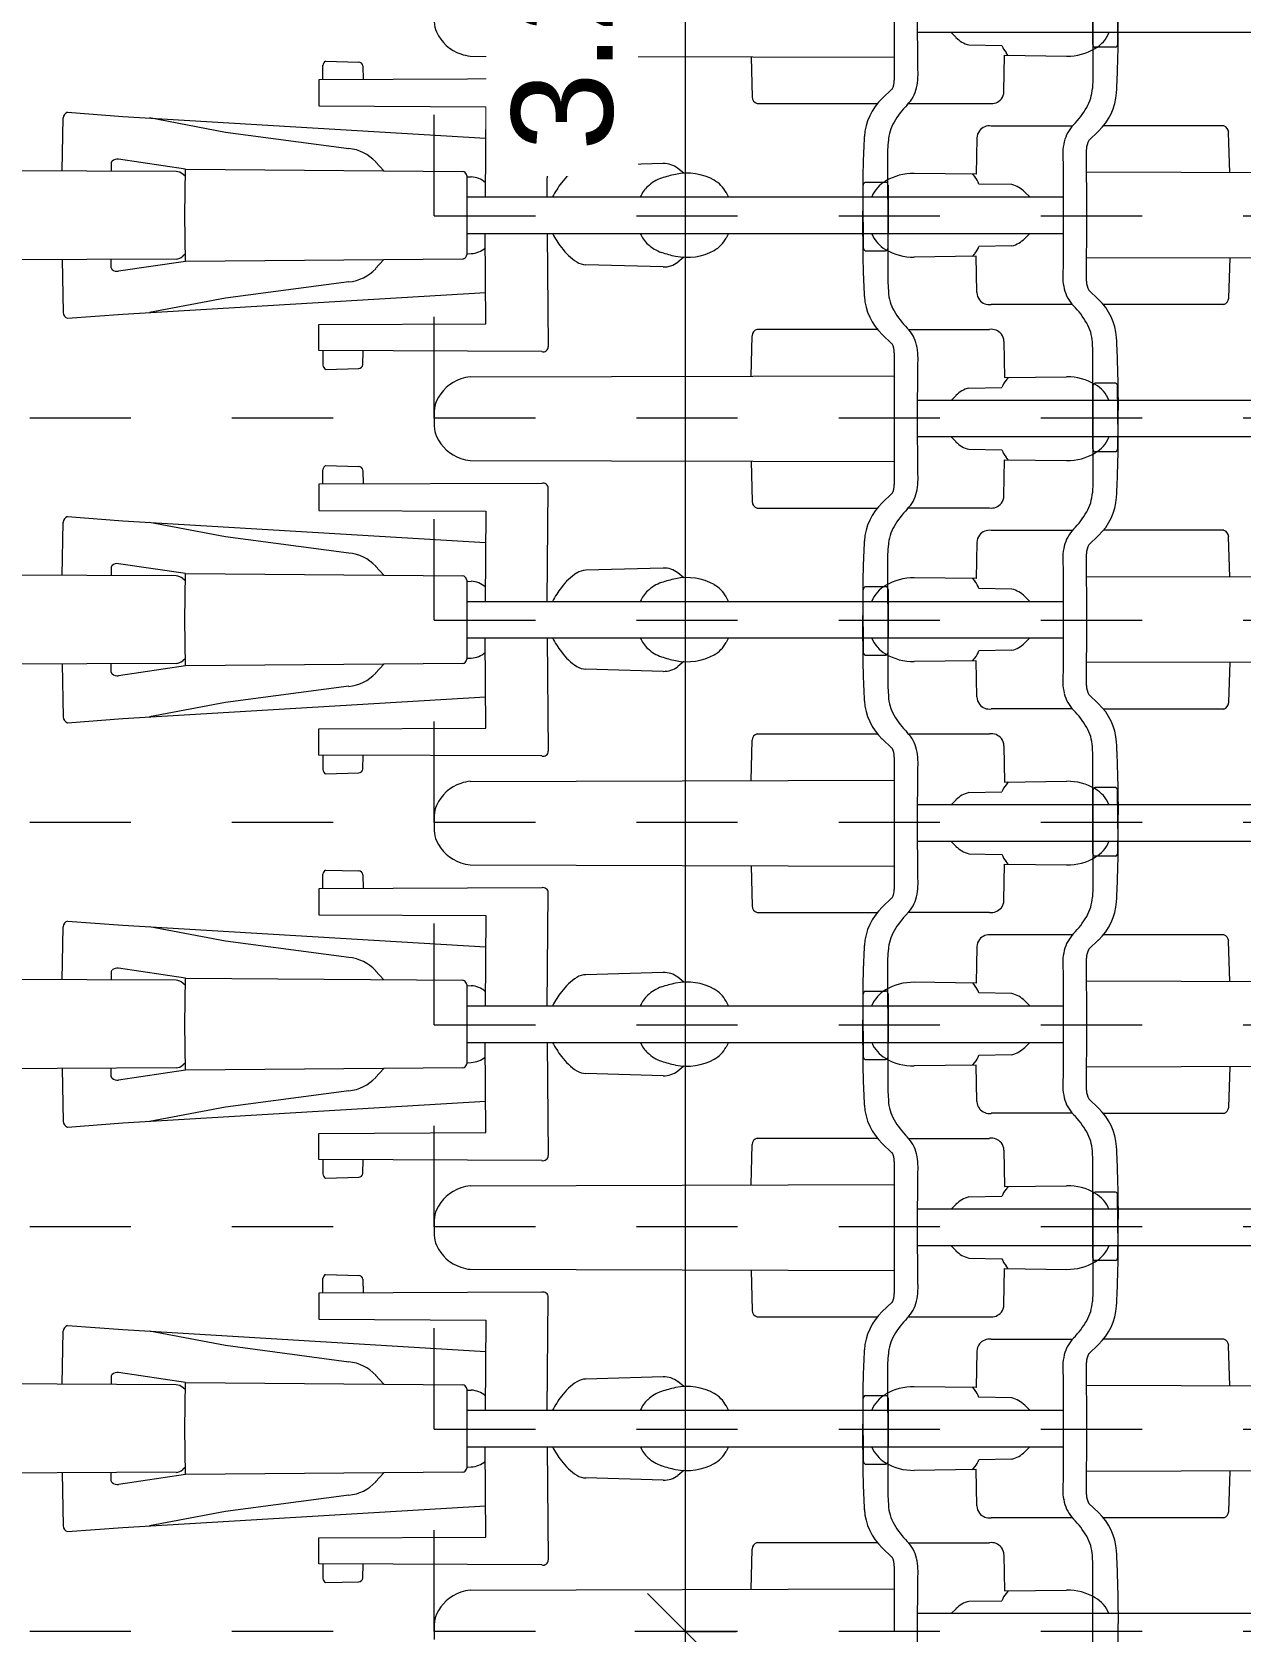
# Model space of a CAD drawing. Header units: metres. Extents: x -35.6 to 33, y -21.5 to 5.9.
# Drawn here: x 18.854 to 20.05, y -12.964 to -11.382 of the extents above; entities that cross this region are included whole.
import ezdxf

# ---------------------------------------------------------------- set-up
doc = ezdxf.new("R2010")
doc.units = ezdxf.units.M
doc.linetypes.add('_Verdeckte Linien_', pattern=[0.15, 0.1, -0.05])
for name, color, linetype, lineweight in [('A-____-____-DIMS', 7, 'Continuous', 5), ('A-____-____-DIMS-50', 7, 'Continuous', 5), ('A-DETL-GENF-HDLN', 7, '_Verdeckte Linien_', 9), ('A-DETL-GENF-OTLN', 7, 'Continuous', 9), ('C-PRKG-____-OTLN', 7, 'Continuous', 9)]:
    doc.layers.add(name, color=color, linetype=linetype, lineweight=lineweight)
doc.styles.add('Arial', font='arial.ttf', dxfattribs={"height": 0.1})
doc.dimstyles.new('SUB_Rohbau_fein', dxfattribs={"dimscale": 0.3048, "dimtxt": 0.102026, "dimasz": 0.246063, "dimexe": 0.164042, "dimexo": 0.0625, "dimgap": 0.123031, "dimtad": 1, "dimdec": 1, "dimlfac": 100, "dimrnd": 0.5, "dimdsep": 46, "dimtxsty": 'Arial', "dimblk1": 'OBLIQUE', "dimblk2": 'OBLIQUE', "dimsah": 1, "dimcen": 0.09, "dimazin": 0, "dimtfac": 1, "dimtdec": 4, "dimtix": 1, "dimtmove": 0, "dimatfit": 3, "dimfxl": 0.164042, "dimfxlon": 1, "dimtvp": 1, "dimtfill": 1, "dimtolj": 1, "dimtzin": 0, "dimarcsym": 2})
doc.dimstyles.new('SUB_Rohbau_fein_1', dxfattribs={"dimscale": 0.3048, "dimtxt": 0.102026, "dimasz": 0.246063, "dimexe": 0.164042, "dimexo": 0.0625, "dimgap": 0.123031, "dimtad": 1, "dimrnd": 0.005, "dimzin": 0, "dimdsep": 46, "dimtxsty": 'Arial', "dimblk1": 'OBLIQUE', "dimblk2": 'OBLIQUE', "dimsah": 1, "dimcen": 0.09, "dimazin": 0, "dimtfac": 1, "dimtdec": 4, "dimtix": 1, "dimtmove": 0, "dimatfit": 3, "dimfxl": 0.164042, "dimfxlon": 1, "dimtvp": 1, "dimtfill": 1, "dimtolj": 1, "dimtzin": 0, "dimarcsym": 2})

# ---------------------------------------------------------------- blocks, each defined once
blk = doc.blocks.new('Fahrradstellplatz - Fahrradstellplatz-23803867--01_UG_OK_FFB_AF_ru')
at = {"layer": 'A-DETL-GENF-HDLN', "color": 253, "true_color": 0x999999}
for p, q in [((0, 0), (0, 2)), ((0.4, 0), (0.4, 2)), ((0.4, 0), (0.4, 2)), ((0.8, 0), (0.8, 2)), ((0.8, 0), (0.8, 2)), ((1.2, 0), (1.2, 2)), ((1.2, 0), (1.2, 2)), ((1.6, 0), (1.6, 2)), ((1.6, 0), (1.6, 2)), ((2, 0), (2, 2)), ((2, 0), (2, 2)), ((2.4, 0), (2.4, 2)), ((2.4, 0), (2.4, 2)), ((2.8, 0), (2.8, 2)), ((2.8, 0), (2.8, 2)), ((1.6, 0), (1.2, 0)), ((2, 0), (1.6, 0)), ((2.4, 0), (2, 0)), ((2.8, 0), (2.4, 0)), ((3.2, 0), (2.8, 0))]:
    blk.add_line(p, q, dxfattribs=at)
at = {"layer": 'A-DETL-GENF-OTLN', "color": 253, "true_color": 0x999999}
for p, q in [((0.1573, 1.3551), (0.1556, 1.7345)), ((0.2439, 1.3551), (0.2456, 1.7345)), ((0.5573, 1.3551), (0.5556, 1.7345)), ((0.6439, 1.3551), (0.6456, 1.7345)), ((0.9573, 1.3551), (0.9556, 1.7345)), ((1.0439, 1.3551), (1.0456, 1.7345)), ((1.3573, 1.3551), (1.3556, 1.7345)), ((1.4439, 1.3551), (1.4456, 1.7345)), ((0.0987, 1.4626), (0.1028, 1.408)), ((0.1568, 1.4679), (0.1043, 1.4669)), ((0.2444, 1.4679), (0.2969, 1.4669)), ((0.3025, 1.4626), (0.2984, 1.408)), ((0.4987, 1.4626), (0.5028, 1.408)), ((0.5568, 1.4679), (0.5043, 1.4669)), ((0.6444, 1.4679), (0.6969, 1.4669)), ((0.7025, 1.4626), (0.6984, 1.408)), ((0.8987, 1.4626), (0.9028, 1.408)), ((0.9568, 1.4679), (0.9043, 1.4669)), ((1.0444, 1.4679), (1.0969, 1.4669)), ((1.1025, 1.4626), (1.0984, 1.408)), ((1.2987, 1.4626), (1.3028, 1.408)), ((1.3568, 1.4679), (1.3043, 1.4669)), ((1.4444, 1.4679), (1.4969, 1.4669)), ((1.5025, 1.4626), (1.4984, 1.408)), ((0.155, 1.3458), (0.1452, 1.4123)), ((0.1486, 1.4194), (0.157, 1.4194)), ((0.2526, 1.4194), (0.2442, 1.4194)), ((0.2462, 1.3458), (0.256, 1.4123)), ((0.555, 1.3458), (0.5452, 1.4123)), ((0.5486, 1.4194), (0.557, 1.4194)), ((0.6526, 1.4194), (0.6442, 1.4194)), ((0.6462, 1.3458), (0.656, 1.4123)), ((0.955, 1.3458), (0.9452, 1.4123)), ((0.9486, 1.4194), (0.957, 1.4194)), ((1.0526, 1.4194), (1.0442, 1.4194)), ((1.0462, 1.3458), (1.056, 1.4123)), ((1.355, 1.3458), (1.3452, 1.4123)), ((1.3486, 1.4194), (1.357, 1.4194)), ((1.4526, 1.4194), (1.4442, 1.4194)), ((1.4462, 1.3458), (1.456, 1.4123)), ((0.1028, 1.408), (0.1243, 1.0493)), ((0.2984, 1.408), (0.2769, 1.0493)), ((0.5028, 1.408), (0.5243, 1.0493)), ((0.6984, 1.408), (0.6769, 1.0493)), ((0.9028, 1.408), (0.9243, 1.0493)), ((1.0984, 1.408), (1.0769, 1.0493)), ((1.3028, 1.408), (1.3243, 1.0493)), ((1.4984, 1.408), (1.4769, 1.0493)), ((0.1186, 1.3065), (0.1044, 1.3816)), ((0.2826, 1.3065), (0.2968, 1.3816)), ((0.5186, 1.3065), (0.5044, 1.3816)), ((0.6826, 1.3065), (0.6968, 1.3816)), ((0.9186, 1.3065), (0.9044, 1.3816)), ((1.0826, 1.3065), (1.0968, 1.3816)), ((1.3186, 1.3065), (1.3044, 1.3816)), ((1.4826, 1.3065), (1.4968, 1.3816)), ((0.155, 1.3458), (0.2006, 1.3465)), ((0.1573, 1.0716), (0.155, 1.3458)), ((0.1623, 1.3459), (0.16, 1.3486)), ((0.2006, 1.3465), (0.2462, 1.3458)), ((0.2389, 1.3459), (0.2411, 1.3486)), ((0.2462, 1.3458), (0.2439, 1.0716)), ((0.555, 1.3458), (0.6006, 1.3465)), ((0.5573, 1.0716), (0.555, 1.3458)), ((0.5623, 1.3459), (0.56, 1.3486)), ((0.6006, 1.3465), (0.6462, 1.3458)), ((0.6389, 1.3459), (0.6411, 1.3486)), ((0.6462, 1.3458), (0.6439, 1.0716)), ((0.955, 1.3458), (1.0006, 1.3465)), ((0.9573, 1.0716), (0.955, 1.3458)), ((0.9623, 1.3459), (0.96, 1.3486)), ((1.0006, 1.3465), (1.0462, 1.3458)), ((1.0389, 1.3459), (1.0411, 1.3486)), ((1.0462, 1.3458), (1.0439, 1.0716)), ((1.355, 1.3458), (1.4006, 1.3465)), ((1.3573, 1.0716), (1.355, 1.3458)), ((1.3623, 1.3459), (1.36, 1.3486)), ((1.4006, 1.3465), (1.4462, 1.3458)), ((1.4389, 1.3459), (1.4411, 1.3486)), ((1.4462, 1.3458), (1.4439, 1.0716)), ((0.1347, 1.1845), (0.1186, 1.3065)), ((0.2664, 1.1845), (0.2826, 1.3065)), ((0.5347, 1.1845), (0.5186, 1.3065)), ((0.6664, 1.1845), (0.6826, 1.3065)), ((0.9347, 1.1845), (0.9186, 1.3065)), ((1.0664, 1.1845), (1.0826, 1.3065)), ((1.3347, 1.1845), (1.3186, 1.3065)), ((1.4664, 1.1845), (1.4826, 1.3065)), ((0.0482, 1.2074), (0.0491, 1.1747)), ((0.0666, 1.2102), (0.0523, 1.21)), ((0.0658, 0.9937), (0.0667, 1.2142)), ((0.0667, 1.2142), (0.0925, 1.2142)), ((0.0925, 1.2142), (0.0933, 1.049)), ((0.3087, 1.2142), (0.3079, 1.049)), ((0.3345, 1.2142), (0.3087, 1.2142)), ((0.3354, 0.9937), (0.3345, 1.2142)), ((0.3345, 1.2102), (0.3489, 1.21)), ((0.353, 1.2074), (0.3521, 1.1747)), ((0.4482, 1.2074), (0.4491, 1.1747)), ((0.4666, 1.2102), (0.4523, 1.21)), ((0.4658, 0.9937), (0.4667, 1.2142)), ((0.4667, 1.2142), (0.4925, 1.2142)), ((0.4925, 1.2142), (0.4933, 1.049)), ((0.7087, 1.2142), (0.7079, 1.049)), ((0.7345, 1.2142), (0.7087, 1.2142)), ((0.7354, 0.9937), (0.7345, 1.2142)), ((0.7345, 1.2102), (0.7489, 1.21)), ((0.753, 1.2074), (0.7521, 1.1747)), ((0.8482, 1.2074), (0.8491, 1.1747)), ((0.8666, 1.2102), (0.8523, 1.21)), ((0.8658, 0.9937), (0.8667, 1.2142)), ((0.8667, 1.2142), (0.8925, 1.2142)), ((0.8925, 1.2142), (0.8933, 1.049)), ((1.1087, 1.2142), (1.1079, 1.049)), ((1.1345, 1.2142), (1.1087, 1.2142)), ((1.1354, 0.9937), (1.1345, 1.2142)), ((1.1345, 1.2102), (1.1489, 1.21)), ((1.153, 1.2074), (1.1521, 1.1747)), ((1.2482, 1.2074), (1.2491, 1.1747)), ((1.2666, 1.2102), (1.2523, 1.21)), ((1.2658, 0.9937), (1.2667, 1.2142)), ((1.2667, 1.2142), (1.2925, 1.2142)), ((1.2925, 1.2142), (1.2933, 1.049)), ((1.5087, 1.2142), (1.5079, 1.049)), ((1.5345, 1.2142), (1.5087, 1.2142)), ((1.5354, 0.9937), (1.5345, 1.2142)), ((1.5345, 1.2102), (1.5489, 1.21)), ((1.553, 1.2074), (1.5521, 1.1747)), ((0.0529, 1.1705), (0.0665, 1.1702)), ((0.1567, 1.1498), (0.1478, 1.1579)), ((0.2445, 1.1498), (0.2534, 1.1579)), ((0.3483, 1.1705), (0.3347, 1.1702)), ((0.4529, 1.1705), (0.4665, 1.1702)), ((0.5567, 1.1498), (0.5478, 1.1579)), ((0.6445, 1.1498), (0.6534, 1.1579)), ((0.7483, 1.1705), (0.7347, 1.1702)), ((0.8529, 1.1705), (0.8665, 1.1702)), ((0.9567, 1.1498), (0.9478, 1.1579)), ((1.0445, 1.1498), (1.0534, 1.1579)), ((1.1483, 1.1705), (1.1347, 1.1702)), ((1.2529, 1.1705), (1.2665, 1.1702)), ((1.3567, 1.1498), (1.3478, 1.1579)), ((1.4445, 1.1498), (1.4534, 1.1579)), ((1.5483, 1.1705), (1.5347, 1.1702)), ((0.1604, 1.0681), (0.1621, 1.0675)), ((0.1621, 1.0675), (0.2006, 1.0674)), ((0.1624, 1.0675), (0.1627, 1.0634)), ((0.1825, 1.0675), (0.1825, 0.478)), ((0.2006, 1.0674), (0.2391, 1.0675)), ((0.2187, 1.0675), (0.2187, 0.478)), ((0.2387, 1.0675), (0.2385, 1.0634)), ((0.2391, 1.0675), (0.2408, 1.0681)), ((0.5604, 1.0681), (0.5621, 1.0675)), ((0.5621, 1.0675), (0.6006, 1.0674)), ((0.5624, 1.0675), (0.5627, 1.0634)), ((0.5825, 1.0675), (0.5825, 0.478)), ((0.6006, 1.0674), (0.6391, 1.0675)), ((0.6187, 1.0675), (0.6187, 0.478)), ((0.6387, 1.0675), (0.6385, 1.0634)), ((0.6391, 1.0675), (0.6408, 1.0681)), ((0.9604, 1.0681), (0.9621, 1.0675)), ((0.9621, 1.0675), (1.0006, 1.0674)), ((0.9624, 1.0675), (0.9627, 1.0634)), ((0.9825, 1.0675), (0.9825, 0.478)), ((1.0006, 1.0674), (1.0391, 1.0675)), ((1.0187, 1.0675), (1.0187, 0.478)), ((1.0387, 1.0675), (1.0385, 1.0634)), ((1.0391, 1.0675), (1.0408, 1.0681)), ((1.3604, 1.0681), (1.3621, 1.0675)), ((1.3621, 1.0675), (1.4006, 1.0674)), ((1.3624, 1.0675), (1.3627, 1.0634)), ((1.3825, 1.0675), (1.3825, 0.478)), ((1.4006, 1.0674), (1.4391, 1.0675)), ((1.4187, 1.0675), (1.4187, 0.478)), ((1.4387, 1.0675), (1.4385, 1.0634)), ((1.4391, 1.0675), (1.4408, 1.0681)), ((1.7825, 1.0675), (1.7825, 0.478)), ((1.8187, 1.0675), (1.8187, 0.478)), ((2.1825, 1.0675), (2.1825, 0.478)), ((2.2187, 1.0675), (2.2187, 0.478)), ((2.5825, 1.0675), (2.5825, 0.478)), ((2.6187, 1.0675), (2.6187, 0.478)), ((2.9825, 1.0675), (2.9825, 0.478)), ((0.0933, 1.049), (0.1825, 1.0497)), ((0.3079, 1.049), (0.2187, 1.0497)), ((0.4933, 1.049), (0.5825, 1.0497)), ((0.7079, 1.049), (0.6187, 1.0497)), ((0.8933, 1.049), (0.9825, 1.0497)), ((1.1079, 1.049), (1.0187, 1.0497)), ((1.2933, 1.049), (1.3825, 1.0497)), ((1.5079, 1.049), (1.4187, 1.0497)), ((0.1825, 0.9883), (0.0707, 0.9872)), ((0.2187, 0.9883), (0.3305, 0.9872)), ((0.5825, 0.9883), (0.4707, 0.9872)), ((0.6187, 0.9883), (0.7305, 0.9872)), ((0.9825, 0.9883), (0.8707, 0.9872)), ((1.0187, 0.9883), (1.1305, 0.9872)), ((1.3825, 0.9883), (1.2707, 0.9872)), ((1.4187, 0.9883), (1.5305, 0.9872)), ((0.1495, 0.8735), (0.1517, 0.95)), ((0.2517, 0.8735), (0.2495, 0.95)), ((0.5495, 0.8735), (0.5517, 0.95)), ((0.6517, 0.8735), (0.6495, 0.95)), ((0.9495, 0.8735), (0.9517, 0.95)), ((1.0517, 0.8735), (1.0495, 0.95)), ((1.3495, 0.8735), (1.3517, 0.95)), ((1.4517, 0.8735), (1.4495, 0.95)), ((0.1591, 0.8532), (0.1542, 0.8592)), ((0.2421, 0.8532), (0.247, 0.8592)), ((0.5591, 0.8532), (0.5542, 0.8592)), ((0.6421, 0.8532), (0.647, 0.8592)), ((0.9591, 0.8532), (0.9542, 0.8592)), ((1.0421, 0.8532), (1.047, 0.8592)), ((1.3591, 0.8532), (1.3542, 0.8592)), ((1.4421, 0.8532), (1.447, 0.8592)), ((0.1825, 0.809), (0.1779, 0.8114)), ((0.2187, 0.809), (0.2233, 0.8114)), ((0.5825, 0.809), (0.5779, 0.8114)), ((0.6187, 0.809), (0.6233, 0.8114)), ((0.9825, 0.809), (0.9779, 0.8114)), ((1.0187, 0.809), (1.0233, 0.8114)), ((1.3825, 0.809), (1.3779, 0.8114)), ((1.4187, 0.809), (1.4233, 0.8114)), ((0.16, 0.564), (0.1592, 0.6253)), ((0.2412, 0.564), (0.242, 0.6253)), ((0.56, 0.564), (0.5592, 0.6253)), ((0.6412, 0.564), (0.642, 0.6253)), ((0.96, 0.564), (0.9592, 0.6253)), ((1.0412, 0.564), (1.042, 0.6253)), ((1.36, 0.564), (1.3592, 0.6253)), ((1.4412, 0.564), (1.442, 0.6253)), ((1.76, 0.564), (1.7592, 0.6253)), ((1.8412, 0.564), (1.842, 0.6253)), ((2.16, 0.564), (2.1592, 0.6253)), ((2.2412, 0.564), (2.242, 0.6253)), ((2.56, 0.564), (2.5592, 0.6253)), ((2.6412, 0.564), (2.642, 0.6253)), ((2.96, 0.564), (2.9592, 0.6253)), ((0.1242, 0.5633), (0.16, 0.564)), ((0.1599, 0.5677), (0.1626, 0.5655)), ((0.1703, 0.5287), (0.1697, 0.5614)), ((0.2309, 0.5287), (0.2315, 0.5614)), ((0.2413, 0.5677), (0.2386, 0.5655)), ((0.277, 0.5633), (0.2412, 0.564)), ((0.5242, 0.5633), (0.56, 0.564)), ((0.5599, 0.5677), (0.5626, 0.5655)), ((0.5703, 0.5287), (0.5697, 0.5614)), ((0.6309, 0.5287), (0.6315, 0.5614)), ((0.6413, 0.5677), (0.6386, 0.5655)), ((0.677, 0.5633), (0.6412, 0.564)), ((0.9242, 0.5633), (0.96, 0.564)), ((0.9599, 0.5677), (0.9626, 0.5655)), ((0.9703, 0.5287), (0.9697, 0.5614)), ((1.0309, 0.5287), (1.0315, 0.5614)), ((1.0413, 0.5677), (1.0386, 0.5655)), ((1.077, 0.5633), (1.0412, 0.564)), ((1.3242, 0.5633), (1.36, 0.564)), ((1.3599, 0.5677), (1.3626, 0.5655)), ((1.3703, 0.5287), (1.3697, 0.5614)), ((1.4309, 0.5287), (1.4315, 0.5614)), ((1.4413, 0.5677), (1.4386, 0.5655)), ((1.477, 0.5633), (1.4412, 0.564)), ((1.7242, 0.5633), (1.76, 0.564)), ((1.7599, 0.5677), (1.7626, 0.5655)), ((1.7703, 0.5287), (1.7697, 0.5614)), ((1.8309, 0.5287), (1.8315, 0.5614)), ((1.8413, 0.5677), (1.8386, 0.5655)), ((1.877, 0.5633), (1.8412, 0.564)), ((2.1242, 0.5633), (2.16, 0.564)), ((2.1599, 0.5677), (2.1626, 0.5655)), ((2.1703, 0.5287), (2.1697, 0.5614)), ((2.2309, 0.5287), (2.2315, 0.5614)), ((2.2413, 0.5677), (2.2386, 0.5655)), ((2.277, 0.5633), (2.2412, 0.564)), ((2.5242, 0.5633), (2.56, 0.564)), ((2.5599, 0.5677), (2.5626, 0.5655)), ((2.5703, 0.5287), (2.5697, 0.5614)), ((2.6309, 0.5287), (2.6315, 0.5614)), ((2.6413, 0.5677), (2.6386, 0.5655)), ((2.677, 0.5633), (2.6412, 0.564)), ((2.9242, 0.5633), (2.96, 0.564)), ((2.9599, 0.5677), (2.9626, 0.5655)), ((2.9703, 0.5287), (2.9697, 0.5614)), ((0.1124, 0.469), (0.1124, 0.5492)), ((0.2888, 0.469), (0.2888, 0.5492)), ((0.5124, 0.469), (0.5124, 0.5492)), ((0.6888, 0.469), (0.6888, 0.5492)), ((0.9124, 0.469), (0.9124, 0.5492)), ((1.0888, 0.469), (1.0888, 0.5492)), ((1.3124, 0.469), (1.3124, 0.5492)), ((1.4888, 0.469), (1.4888, 0.5492)), ((1.7124, 0.469), (1.7124, 0.5492)), ((1.8888, 0.469), (1.8888, 0.5492)), ((2.1124, 0.469), (2.1124, 0.5492)), ((2.2888, 0.469), (2.2888, 0.5492)), ((2.5124, 0.469), (2.5124, 0.5492)), ((2.6888, 0.469), (2.6888, 0.5492)), ((2.9124, 0.469), (2.9124, 0.5492)), ((0.1825, 0.5111), (0.1776, 0.516)), ((0.2187, 0.5111), (0.2236, 0.516)), ((0.5825, 0.5111), (0.5776, 0.516)), ((0.6187, 0.5111), (0.6236, 0.516)), ((0.9825, 0.5111), (0.9776, 0.516)), ((1.0187, 0.5111), (1.0236, 0.516)), ((1.3825, 0.5111), (1.3776, 0.516)), ((1.4187, 0.5111), (1.4236, 0.516)), ((1.7825, 0.5111), (1.7776, 0.516)), ((1.8187, 0.5111), (1.8236, 0.516)), ((2.1825, 0.5111), (2.1776, 0.516)), ((2.2187, 0.5111), (2.2236, 0.516)), ((2.5825, 0.5111), (2.5776, 0.516)), ((2.6187, 0.5111), (2.6236, 0.516)), ((2.9825, 0.5111), (2.9776, 0.516)), ((0.2006, 0.4779), (0.1482, 0.4781)), ((0.253, 0.4781), (0.2006, 0.4779)), ((0.6006, 0.4779), (0.5482, 0.4781)), ((0.653, 0.4781), (0.6006, 0.4779)), ((1.0006, 0.4779), (0.9482, 0.4781)), ((1.053, 0.4781), (1.0006, 0.4779)), ((1.4006, 0.4779), (1.3482, 0.4781)), ((1.453, 0.4781), (1.4006, 0.4779)), ((1.8006, 0.4779), (1.7482, 0.4781)), ((1.853, 0.4781), (1.8006, 0.4779)), ((2.2006, 0.4779), (2.1482, 0.4781)), ((2.253, 0.4781), (2.2006, 0.4779)), ((2.6006, 0.4779), (2.5482, 0.4781)), ((2.653, 0.4781), (2.6006, 0.4779)), ((3.0006, 0.4779), (2.9482, 0.4781)), ((3.053, 0.4781), (3.0006, 0.4779)), ((-0.0305, 0.4488), (0.0654, 0.4486)), ((0.0654, 0.4486), (0.0751, 0.4491)), ((0.1266, 0.4527), (0.1174, 0.443)), ((0.1354, 0.4549), (0.2006, 0.4547)), ((0.1593, 0.0357), (0.1581, 0.4548)), ((0.2006, 0.4547), (0.2658, 0.4549)), ((0.2419, 0.0357), (0.2431, 0.4548)), ((0.2746, 0.4527), (0.2838, 0.443)), ((0.3358, 0.4486), (0.3261, 0.4491)), ((0.4317, 0.4488), (0.3358, 0.4486)), ((0.3667, 0.4263), (0.3667, 0.4463)), ((0.3695, 0.4488), (0.4654, 0.4486)), ((0.4345, 0.4263), (0.4345, 0.4463)), ((0.4654, 0.4486), (0.4751, 0.4491)), ((0.5266, 0.4527), (0.5174, 0.443)), ((0.5354, 0.4549), (0.6006, 0.4547)), ((0.5593, 0.0357), (0.5581, 0.4548)), ((0.6006, 0.4547), (0.6658, 0.4549)), ((0.6419, 0.0357), (0.6431, 0.4548)), ((0.6746, 0.4527), (0.6838, 0.443)), ((0.7358, 0.4486), (0.7261, 0.4491)), ((0.8317, 0.4488), (0.7358, 0.4486)), ((0.7667, 0.4263), (0.7667, 0.4463)), ((0.7695, 0.4488), (0.8654, 0.4486)), ((0.8345, 0.4263), (0.8345, 0.4463)), ((0.8654, 0.4486), (0.8751, 0.4491)), ((0.9266, 0.4527), (0.9174, 0.443)), ((0.9354, 0.4549), (1.0006, 0.4547)), ((0.9593, 0.0357), (0.9581, 0.4548)), ((1.0006, 0.4547), (1.0658, 0.4549)), ((1.0419, 0.0357), (1.0431, 0.4548)), ((1.0746, 0.4527), (1.0838, 0.443)), ((1.1358, 0.4486), (1.1261, 0.4491)), ((1.2317, 0.4488), (1.1358, 0.4486)), ((1.1667, 0.4263), (1.1667, 0.4463)), ((1.1695, 0.4488), (1.2654, 0.4486)), ((1.2345, 0.4263), (1.2345, 0.4463)), ((1.2654, 0.4486), (1.2751, 0.4491)), ((1.3266, 0.4527), (1.3174, 0.443)), ((1.3354, 0.4549), (1.4006, 0.4547)), ((1.3593, 0.0357), (1.3581, 0.4548)), ((1.4006, 0.4547), (1.4658, 0.4549)), ((1.4419, 0.0357), (1.4431, 0.4548)), ((1.4746, 0.4527), (1.4838, 0.443)), ((1.5358, 0.4486), (1.5261, 0.4491)), ((1.6317, 0.4488), (1.5358, 0.4486)), ((1.5667, 0.4263), (1.5667, 0.4463)), ((1.5695, 0.4488), (1.6654, 0.4486)), ((1.6345, 0.4263), (1.6345, 0.4463)), ((1.6654, 0.4486), (1.6751, 0.4491)), ((1.7266, 0.4527), (1.7174, 0.443)), ((1.7354, 0.4549), (1.8006, 0.4547)), ((1.7593, 0.0357), (1.7581, 0.4548)), ((1.8006, 0.4547), (1.8658, 0.4549)), ((1.8419, 0.0357), (1.8431, 0.4548)), ((1.8746, 0.4527), (1.8838, 0.443)), ((1.9358, 0.4486), (1.9261, 0.4491)), ((2.0317, 0.4488), (1.9358, 0.4486)), ((1.9667, 0.4263), (1.9667, 0.4463)), ((1.9695, 0.4488), (2.0654, 0.4486)), ((2.0345, 0.4263), (2.0345, 0.4463)), ((2.0654, 0.4486), (2.0751, 0.4491)), ((2.1266, 0.4527), (2.1174, 0.443)), ((2.1354, 0.4549), (2.2006, 0.4547)), ((2.1593, 0.0357), (2.1581, 0.4548)), ((2.2006, 0.4547), (2.2658, 0.4549)), ((2.2419, 0.0357), (2.2431, 0.4548)), ((2.2746, 0.4527), (2.2838, 0.443)), ((2.3358, 0.4486), (2.3261, 0.4491)), ((2.4317, 0.4488), (2.3358, 0.4486)), ((2.3667, 0.4263), (2.3667, 0.4463)), ((2.3695, 0.4488), (2.4654, 0.4486)), ((2.4345, 0.4263), (2.4345, 0.4463)), ((2.4654, 0.4486), (2.4751, 0.4491)), ((2.5266, 0.4527), (2.5174, 0.443)), ((2.5354, 0.4549), (2.6006, 0.4547)), ((2.5593, 0.0357), (2.5581, 0.4548)), ((2.6006, 0.4547), (2.6658, 0.4549)), ((2.6419, 0.0357), (2.6431, 0.4548)), ((2.6746, 0.4527), (2.6838, 0.443)), ((2.7358, 0.4486), (2.7261, 0.4491)), ((2.8317, 0.4488), (2.7358, 0.4486)), ((2.7667, 0.4263), (2.7667, 0.4463)), ((2.7695, 0.4488), (2.8654, 0.4486)), ((2.8345, 0.4263), (2.8345, 0.4463)), ((2.8654, 0.4486), (2.8751, 0.4491)), ((2.9266, 0.4527), (2.9174, 0.443)), ((2.9354, 0.4549), (3.0006, 0.4547)), ((2.9593, 0.0357), (2.9581, 0.4548)), ((0.1122, 0.3193), (0.1122, 0.4382)), ((0.289, 0.3193), (0.289, 0.4382)), ((0.5122, 0.3193), (0.5122, 0.4382)), ((0.689, 0.3193), (0.689, 0.4382)), ((0.9122, 0.3193), (0.9122, 0.4382)), ((1.089, 0.3193), (1.089, 0.4382)), ((1.3122, 0.3193), (1.3122, 0.4382)), ((1.489, 0.3193), (1.489, 0.4382)), ((1.7122, 0.3193), (1.7122, 0.4382)), ((1.889, 0.3193), (1.889, 0.4382)), ((2.1122, 0.3193), (2.1122, 0.4382)), ((2.289, 0.3193), (2.289, 0.4382)), ((2.5122, 0.3193), (2.5122, 0.4382)), ((2.689, 0.3193), (2.689, 0.4382)), ((2.9122, 0.3193), (2.9122, 0.4382)), ((0.0202, 0.4238), (-0.0302, 0.4242)), ((0.4202, 0.4238), (0.3698, 0.4242)), ((0.381, 0.4238), (0.4314, 0.4242)), ((0.8202, 0.4238), (0.7698, 0.4242)), ((0.781, 0.4238), (0.8314, 0.4242)), ((1.2202, 0.4238), (1.1698, 0.4242)), ((1.181, 0.4238), (1.2314, 0.4242)), ((1.6202, 0.4238), (1.5698, 0.4242)), ((1.581, 0.4238), (1.6314, 0.4242)), ((2.0202, 0.4238), (1.9698, 0.4242)), ((1.981, 0.4238), (2.0314, 0.4242)), ((2.4202, 0.4238), (2.3698, 0.4242)), ((2.381, 0.4238), (2.4314, 0.4242)), ((2.8202, 0.4238), (2.7698, 0.4242)), ((2.781, 0.4238), (2.8314, 0.4242)), ((0.1585, 0.3133), (0.1186, 0.3144)), ((0.2427, 0.3133), (0.2826, 0.3144)), ((0.5585, 0.3133), (0.5186, 0.3144)), ((0.6427, 0.3133), (0.6826, 0.3144)), ((0.9585, 0.3133), (0.9186, 0.3144)), ((1.0427, 0.3133), (1.0826, 0.3144)), ((1.3585, 0.3133), (1.3186, 0.3144)), ((1.4427, 0.3133), (1.4826, 0.3144)), ((1.7585, 0.3133), (1.7186, 0.3144)), ((1.8427, 0.3133), (1.8826, 0.3144)), ((2.1585, 0.3133), (2.1186, 0.3144)), ((2.2427, 0.3133), (2.2826, 0.3144)), ((2.5585, 0.3133), (2.5186, 0.3144)), ((2.6427, 0.3133), (2.6826, 0.3144)), ((2.9585, 0.3133), (2.9186, 0.3144)), ((1.7931, 0), (1.8006, 0)), ((1.8006, 0), (1.8081, 0)), ((2.1931, 0), (2.2006, 0)), ((2.2006, 0), (2.2081, 0)), ((2.5931, 0), (2.6006, 0)), ((2.6006, 0), (2.6081, 0)), ((2.9931, 0), (3.0006, 0)), ((3.0006, 0), (3.0081, 0))]:
    blk.add_line(p, q, dxfattribs=at)
for centre, radius, start, end in [((0.1045, 1.4608), 0.00606, 91.0937, 163.2001), ((0.2967, 1.4608), 0.00606, 16.7999, 88.9063), ((0.5045, 1.4608), 0.00606, 91.0937, 163.2001), ((0.6967, 1.4608), 0.00606, 16.7999, 88.9063), ((0.9045, 1.4608), 0.00606, 91.0937, 163.2001), ((1.0967, 1.4608), 0.00606, 16.7999, 88.9063), ((1.3045, 1.4608), 0.00606, 91.0937, 163.2001), ((1.4967, 1.4608), 0.00606, 16.7999, 88.9063), ((0.1532, 1.4134), 0.00806, 139.5195, 188.3681), ((0.1486, 1.4174), 0.00199, 89.2163, 139.5195), ((0.2526, 1.4174), 0.00199, 40.4805, 90.7837), ((0.248, 1.4134), 0.00806, 351.6319, 40.4805), ((0.5532, 1.4134), 0.00806, 139.5195, 188.3681), ((0.5486, 1.4174), 0.00199, 89.2163, 139.5195), ((0.6526, 1.4174), 0.00199, 40.4805, 90.7837), ((0.648, 1.4134), 0.00806, 351.6319, 40.4805), ((0.9532, 1.4134), 0.00806, 139.5195, 188.3681), ((0.9486, 1.4174), 0.00199, 89.2163, 139.5195), ((1.0526, 1.4174), 0.00199, 40.4805, 90.7837), ((1.048, 1.4134), 0.00806, 351.6319, 40.4805), ((1.3532, 1.4134), 0.00806, 139.5195, 188.3681), ((1.3486, 1.4174), 0.00199, 89.2163, 139.5195), ((1.4526, 1.4174), 0.00199, 40.4805, 90.7837), ((1.448, 1.4134), 0.00806, 351.6319, 40.4805), ((0.1689, 1.3562), 0.0117, 185.1134, 220.3907), ((0.2323, 1.3562), 0.0117, 319.6093, 354.8866), ((0.5689, 1.3562), 0.0117, 185.1134, 220.3907), ((0.6323, 1.3562), 0.0117, 319.6093, 354.8866), ((0.9689, 1.3562), 0.0117, 185.1134, 220.3907), ((1.0323, 1.3562), 0.0117, 319.6093, 354.8866), ((1.3689, 1.3562), 0.0117, 185.1134, 220.3907), ((1.4323, 1.3562), 0.0117, 319.6093, 354.8866), ((0.0524, 1.2054), 0.00464, 90.4692, 154.4859), ((0.3488, 1.2054), 0.00464, 25.5141, 89.5308), ((0.4524, 1.2054), 0.00464, 90.4692, 154.4859), ((0.7488, 1.2054), 0.00464, 25.5141, 89.5308), ((0.8524, 1.2054), 0.00464, 90.4692, 154.4859), ((1.1488, 1.2054), 0.00464, 25.5141, 89.5308), ((1.2524, 1.2054), 0.00464, 90.4692, 154.4859), ((1.5488, 1.2054), 0.00464, 25.5141, 89.5308), ((0.0535, 1.1749), 0.00438, 181.6744, 261.5061), ((0.1758, 1.1882), 0.0413, 185.2207, 227.2443), ((0.2254, 1.1882), 0.0413, 312.7557, 354.7793), ((0.3477, 1.1749), 0.00438, 278.4939, 358.3256), ((0.4535, 1.1749), 0.00438, 181.6744, 261.5061), ((0.5758, 1.1882), 0.0413, 185.2207, 227.2443), ((0.6254, 1.1882), 0.0413, 312.7557, 354.7793), ((0.7477, 1.1749), 0.00438, 278.4939, 358.3256), ((0.8535, 1.1749), 0.00438, 181.6744, 261.5061), ((0.9758, 1.1882), 0.0413, 185.2207, 227.2443), ((1.0254, 1.1882), 0.0413, 312.7557, 354.7793), ((1.1477, 1.1749), 0.00438, 278.4939, 358.3256), ((1.2535, 1.1749), 0.00438, 181.6744, 261.5061), ((1.3758, 1.1882), 0.0413, 185.2207, 227.2443), ((1.4254, 1.1882), 0.0413, 312.7557, 354.7793), ((1.5477, 1.1749), 0.00438, 278.4939, 358.3256), ((0.162, 1.0727), 0.00483, 193.2596, 250.1257), ((0.1854, 1.0646), 0.0228, 183.0499, 221.2324), ((0.2158, 1.0646), 0.0228, 318.7676, 356.9501), ((0.2392, 1.0727), 0.00483, 289.8743, 346.7404), ((0.562, 1.0727), 0.00483, 193.2596, 250.1257), ((0.5854, 1.0646), 0.0228, 183.0499, 221.2324), ((0.6158, 1.0646), 0.0228, 318.7676, 356.9501), ((0.6392, 1.0727), 0.00483, 289.8743, 346.7404), ((0.962, 1.0727), 0.00483, 193.2596, 250.1257), ((0.9854, 1.0646), 0.0228, 183.0499, 221.2324), ((1.0158, 1.0646), 0.0228, 318.7676, 356.9501), ((1.0392, 1.0727), 0.00483, 289.8743, 346.7404), ((1.362, 1.0727), 0.00483, 193.2596, 250.1257), ((1.3854, 1.0646), 0.0228, 183.0499, 221.2324), ((1.4158, 1.0646), 0.0228, 318.7676, 356.9501), ((1.4392, 1.0727), 0.00483, 289.8743, 346.7404), ((0.0706, 0.9923), 0.00508, 164.2179, 270.5532), ((0.2288, 0.893), 0.1011, 117.2613, 126.5019), ((0.1724, 0.893), 0.1011, 53.4981, 62.7387), ((0.3305, 0.9923), 0.00508, 269.4468, 15.7821), ((0.4706, 0.9923), 0.00508, 164.2179, 270.5532), ((0.6288, 0.893), 0.1011, 117.2613, 126.5019), ((0.5724, 0.893), 0.1011, 53.4981, 62.7387), ((0.7305, 0.9923), 0.00508, 269.4468, 15.7821), ((0.8706, 0.9923), 0.00508, 164.2179, 270.5532), ((1.0288, 0.893), 0.1011, 117.2613, 126.5019), ((0.9724, 0.893), 0.1011, 53.4981, 62.7387), ((1.1305, 0.9923), 0.00508, 269.4468, 15.7821), ((1.2706, 0.9923), 0.00508, 164.2179, 270.5532), ((1.4288, 0.893), 0.1011, 117.2613, 126.5019), ((1.3724, 0.893), 0.1011, 53.4981, 62.7387), ((1.5305, 0.9923), 0.00508, 269.4468, 15.7821), ((0.2028, 0.9281), 0.0574, 126.5019, 147.5068), ((0.1984, 0.9281), 0.0574, 32.4932, 53.4981), ((0.6028, 0.9281), 0.0574, 126.5019, 147.5068), ((0.5984, 0.9281), 0.0574, 32.4932, 53.4981), ((1.0028, 0.9281), 0.0574, 126.5019, 147.5068), ((0.9984, 0.9281), 0.0574, 32.4932, 53.4981), ((1.4028, 0.9281), 0.0574, 126.5019, 147.5068), ((1.3984, 0.9281), 0.0574, 32.4932, 53.4981), ((0.1693, 0.9495), 0.0176, 147.5068, 178.3381), ((0.2319, 0.9495), 0.0176, 1.6619, 32.4932), ((0.5693, 0.9495), 0.0176, 147.5068, 178.3381), ((0.6319, 0.9495), 0.0176, 1.6619, 32.4932), ((0.9693, 0.9495), 0.0176, 147.5068, 178.3381), ((1.0319, 0.9495), 0.0176, 1.6619, 32.4932), ((1.3693, 0.9495), 0.0176, 147.5068, 178.3381), ((1.4319, 0.9495), 0.0176, 1.6619, 32.4932), ((0.1986, 0.8634), 0.0367, 136.3239, 161.1879), ((0.1961, 0.8658), 0.0333, 114.1511, 136.3239), ((0.2051, 0.8658), 0.0333, 43.6761, 65.8489), ((0.2026, 0.8634), 0.0367, 18.8121, 43.6761), ((0.5986, 0.8634), 0.0367, 136.3239, 161.1879), ((0.5961, 0.8658), 0.0333, 114.1511, 136.3239), ((0.6051, 0.8658), 0.0333, 43.6761, 65.8489), ((0.6026, 0.8634), 0.0367, 18.8121, 43.6761), ((0.9986, 0.8634), 0.0367, 136.3239, 161.1879), ((0.9961, 0.8658), 0.0333, 114.1511, 136.3239), ((1.0051, 0.8658), 0.0333, 43.6761, 65.8489), ((1.0026, 0.8634), 0.0367, 18.8121, 43.6761), ((1.3986, 0.8634), 0.0367, 136.3239, 161.1879), ((1.3961, 0.8658), 0.0333, 114.1511, 136.3239), ((1.4051, 0.8658), 0.0333, 43.6761, 65.8489), ((1.4026, 0.8634), 0.0367, 18.8121, 43.6761), ((0.1712, 0.8728), 0.0217, 178.2161, 218.6857), ((0.271, 0.8388), 0.1131, 161.1879, 168.5086), ((0.1302, 0.8388), 0.1131, 11.4914, 18.8121), ((0.23, 0.8728), 0.0217, 321.3143, 1.7839), ((0.5712, 0.8728), 0.0217, 178.2161, 218.6857), ((0.671, 0.8388), 0.1131, 161.1879, 168.5086), ((0.5302, 0.8388), 0.1131, 11.4914, 18.8121), ((0.63, 0.8728), 0.0217, 321.3143, 1.7839), ((0.9712, 0.8728), 0.0217, 178.2161, 218.6857), ((1.071, 0.8388), 0.1131, 161.1879, 168.5086), ((0.9302, 0.8388), 0.1131, 11.4914, 18.8121), ((1.03, 0.8728), 0.0217, 321.3143, 1.7839), ((1.3712, 0.8728), 0.0217, 178.2161, 218.6857), ((1.471, 0.8388), 0.1131, 161.1879, 168.5086), ((1.3302, 0.8388), 0.1131, 11.4914, 18.8121), ((1.43, 0.8728), 0.0217, 321.3143, 1.7839), ((0.2151, 0.8501), 0.0561, 168.5086, 208.7294), ((0.1861, 0.8501), 0.0561, 331.2706, 11.4914), ((0.6151, 0.8501), 0.0561, 168.5086, 208.7294), ((0.5861, 0.8501), 0.0561, 331.2706, 11.4914), ((1.0151, 0.8501), 0.0561, 168.5086, 208.7294), ((0.9861, 0.8501), 0.0561, 331.2706, 11.4914), ((1.4151, 0.8501), 0.0561, 168.5086, 208.7294), ((1.3861, 0.8501), 0.0561, 331.2706, 11.4914), ((0.1914, 0.8372), 0.0291, 208.7294, 242.3562), ((0.2097, 0.8372), 0.0291, 297.6438, 331.2706), ((0.5914, 0.8372), 0.0291, 208.7294, 242.3562), ((0.6097, 0.8372), 0.0291, 297.6438, 331.2706), ((0.9914, 0.8372), 0.0291, 208.7294, 242.3562), ((1.0097, 0.8372), 0.0291, 297.6438, 331.2706), ((1.3914, 0.8372), 0.0291, 208.7294, 242.3562), ((1.4097, 0.8372), 0.0291, 297.6438, 331.2706), ((0.1952, 0.6369), 0.033, 113.0393, 149.4774), ((0.206, 0.6369), 0.033, 30.5226, 66.9607), ((0.5952, 0.6369), 0.033, 113.0393, 149.4774), ((0.606, 0.6369), 0.033, 30.5226, 66.9607), ((0.9952, 0.6369), 0.033, 113.0393, 149.4774), ((1.006, 0.6369), 0.033, 30.5226, 66.9607), ((1.3952, 0.6369), 0.033, 113.0393, 149.4774), ((1.406, 0.6369), 0.033, 30.5226, 66.9607), ((1.7952, 0.6369), 0.033, 113.0393, 149.4774), ((1.806, 0.6369), 0.033, 30.5226, 66.9607), ((2.1952, 0.6369), 0.033, 113.0393, 149.4774), ((2.206, 0.6369), 0.033, 30.5226, 66.9607), ((2.5952, 0.6369), 0.033, 113.0393, 149.4774), ((2.606, 0.6369), 0.033, 30.5226, 66.9607), ((2.9952, 0.6369), 0.033, 113.0393, 149.4774), ((0.2138, 0.626), 0.0546, 149.4774, 180.6909), ((0.1874, 0.626), 0.0546, 359.3091, 30.5226), ((0.6138, 0.626), 0.0546, 149.4774, 180.6909), ((0.5874, 0.626), 0.0546, 359.3091, 30.5226), ((1.0138, 0.626), 0.0546, 149.4774, 180.6909), ((0.9874, 0.626), 0.0546, 359.3091, 30.5226), ((1.4138, 0.626), 0.0546, 149.4774, 180.6909), ((1.3874, 0.626), 0.0546, 359.3091, 30.5226), ((1.8138, 0.626), 0.0546, 149.4774, 180.6909), ((1.7874, 0.626), 0.0546, 359.3091, 30.5226), ((2.2138, 0.626), 0.0546, 149.4774, 180.6909), ((2.1874, 0.626), 0.0546, 359.3091, 30.5226), ((2.6138, 0.626), 0.0546, 149.4774, 180.6909), ((2.5874, 0.626), 0.0546, 359.3091, 30.5226), ((3.0138, 0.626), 0.0546, 149.4774, 180.6909), ((0.1247, 0.551), 0.0125, 128.2192, 188.3038), ((0.1241, 0.5518), 0.0115, 89.7991, 128.2192), ((0.177, 0.5825), 0.0223, 229.8575, 251.052), ((0.2242, 0.5825), 0.0223, 288.948, 310.1425), ((0.2771, 0.5518), 0.0115, 51.7808, 90.2009), ((0.2765, 0.551), 0.0125, 351.6962, 51.7808), ((0.5247, 0.551), 0.0125, 128.2192, 188.3038), ((0.5241, 0.5518), 0.0115, 89.7991, 128.2192), ((0.577, 0.5825), 0.0223, 229.8575, 251.052), ((0.6242, 0.5825), 0.0223, 288.948, 310.1425), ((0.6771, 0.5518), 0.0115, 51.7808, 90.2009), ((0.6765, 0.551), 0.0125, 351.6962, 51.7808), ((0.9247, 0.551), 0.0125, 128.2192, 188.3038), ((0.9241, 0.5518), 0.0115, 89.7991, 128.2192), ((0.977, 0.5825), 0.0223, 229.8575, 251.052), ((1.0242, 0.5825), 0.0223, 288.948, 310.1425), ((1.0771, 0.5518), 0.0115, 51.7808, 90.2009), ((1.0765, 0.551), 0.0125, 351.6962, 51.7808), ((1.3247, 0.551), 0.0125, 128.2192, 188.3038), ((1.3241, 0.5518), 0.0115, 89.7991, 128.2192), ((1.377, 0.5825), 0.0223, 229.8575, 251.052), ((1.4242, 0.5825), 0.0223, 288.948, 310.1425), ((1.4771, 0.5518), 0.0115, 51.7808, 90.2009), ((1.4765, 0.551), 0.0125, 351.6962, 51.7808), ((1.7247, 0.551), 0.0125, 128.2192, 188.3038), ((1.7241, 0.5518), 0.0115, 89.7991, 128.2192), ((1.777, 0.5825), 0.0223, 229.8575, 251.052), ((1.8242, 0.5825), 0.0223, 288.948, 310.1425), ((1.8771, 0.5518), 0.0115, 51.7808, 90.2009), ((1.8765, 0.551), 0.0125, 351.6962, 51.7808), ((2.1247, 0.551), 0.0125, 128.2192, 188.3038), ((2.1241, 0.5518), 0.0115, 89.7991, 128.2192), ((2.177, 0.5825), 0.0223, 229.8575, 251.052), ((2.2242, 0.5825), 0.0223, 288.948, 310.1425), ((2.2771, 0.5518), 0.0115, 51.7808, 90.2009), ((2.2765, 0.551), 0.0125, 351.6962, 51.7808), ((2.5247, 0.551), 0.0125, 128.2192, 188.3038), ((2.5241, 0.5518), 0.0115, 89.7991, 128.2192), ((2.577, 0.5825), 0.0223, 229.8575, 251.052), ((2.6242, 0.5825), 0.0223, 288.948, 310.1425), ((2.6771, 0.5518), 0.0115, 51.7808, 90.2009), ((2.6765, 0.551), 0.0125, 351.6962, 51.7808), ((2.9247, 0.551), 0.0125, 128.2192, 188.3038), ((2.9241, 0.5518), 0.0115, 89.7991, 128.2192), ((2.977, 0.5825), 0.0223, 229.8575, 251.052), ((0.1968, 0.5354), 0.0273, 194.1816, 225.3541), ((0.2044, 0.5354), 0.0273, 314.6459, 345.8184), ((0.5968, 0.5354), 0.0273, 194.1816, 225.3541), ((0.6044, 0.5354), 0.0273, 314.6459, 345.8184), ((0.9968, 0.5354), 0.0273, 194.1816, 225.3541), ((1.0044, 0.5354), 0.0273, 314.6459, 345.8184), ((1.3968, 0.5354), 0.0273, 194.1816, 225.3541), ((1.4044, 0.5354), 0.0273, 314.6459, 345.8184), ((1.7968, 0.5354), 0.0273, 194.1816, 225.3541), ((1.8044, 0.5354), 0.0273, 314.6459, 345.8184), ((2.1968, 0.5354), 0.0273, 194.1816, 225.3541), ((2.2044, 0.5354), 0.0273, 314.6459, 345.8184), ((2.5968, 0.5354), 0.0273, 194.1816, 225.3541), ((2.6044, 0.5354), 0.0273, 314.6459, 345.8184), ((2.9968, 0.5354), 0.0273, 194.1816, 225.3541), ((0.1355, 0.4431), 0.0347, 102.9222, 134.8059), ((0.1414, 0.4178), 0.0607, 83.5208, 102.9222), ((0.2598, 0.4178), 0.0607, 77.0778, 96.4792), ((0.2656, 0.4431), 0.0347, 45.1941, 77.0778), ((0.5355, 0.4431), 0.0347, 102.9222, 134.8059), ((0.5414, 0.4178), 0.0607, 83.5208, 102.9222), ((0.6598, 0.4178), 0.0607, 77.0778, 96.4792), ((0.6656, 0.4431), 0.0347, 45.1941, 77.0778), ((0.9355, 0.4431), 0.0347, 102.9222, 134.8059), ((0.9414, 0.4178), 0.0607, 83.5208, 102.9222), ((1.0598, 0.4178), 0.0607, 77.0778, 96.4792), ((1.0656, 0.4431), 0.0347, 45.1941, 77.0778), ((1.3355, 0.4431), 0.0347, 102.9222, 134.8059), ((1.3414, 0.4178), 0.0607, 83.5208, 102.9222), ((1.4598, 0.4178), 0.0607, 77.0778, 96.4792), ((1.4656, 0.4431), 0.0347, 45.1941, 77.0778), ((1.7355, 0.4431), 0.0347, 102.9222, 134.8059), ((1.7414, 0.4178), 0.0607, 83.5208, 102.9222), ((1.8598, 0.4178), 0.0607, 77.0778, 96.4792), ((1.8656, 0.4431), 0.0347, 45.1941, 77.0778), ((2.1355, 0.4431), 0.0347, 102.9222, 134.8059), ((2.1414, 0.4178), 0.0607, 83.5208, 102.9222), ((2.2598, 0.4178), 0.0607, 77.0778, 96.4792), ((2.2656, 0.4431), 0.0347, 45.1941, 77.0778), ((2.5355, 0.4431), 0.0347, 102.9222, 134.8059), ((2.5414, 0.4178), 0.0607, 83.5208, 102.9222), ((2.6598, 0.4178), 0.0607, 77.0778, 96.4792), ((2.6656, 0.4431), 0.0347, 45.1941, 77.0778), ((2.9355, 0.4431), 0.0347, 102.9222, 134.8059), ((2.9414, 0.4178), 0.0607, 83.5208, 102.9222), ((0.0519, 0.5273), 0.0839, 300.1335, 314.8059), ((0.3493, 0.5273), 0.0839, 225.1941, 239.8665), ((0.4519, 0.5273), 0.0839, 300.1335, 314.8059), ((0.7493, 0.5273), 0.0839, 225.1941, 239.8665), ((0.8519, 0.5273), 0.0839, 300.1335, 314.8059), ((1.1493, 0.5273), 0.0839, 225.1941, 239.8665), ((1.2519, 0.5273), 0.0839, 300.1335, 314.8059), ((1.5493, 0.5273), 0.0839, 225.1941, 239.8665), ((1.6519, 0.5273), 0.0839, 300.1335, 314.8059), ((1.9493, 0.5273), 0.0839, 225.1941, 239.8665), ((2.0519, 0.5273), 0.0839, 300.1335, 314.8059), ((2.3493, 0.5273), 0.0839, 225.1941, 239.8665), ((2.4519, 0.5273), 0.0839, 300.1335, 314.8059), ((2.7493, 0.5273), 0.0839, 225.1941, 239.8665), ((2.8519, 0.5273), 0.0839, 300.1335, 314.8059), ((0.073, 0.491), 0.0419, 272.8793, 300.1335), ((0.1353, 0.4364), 0.0186, 89.7864, 118.0605), ((0.2659, 0.4364), 0.0186, 61.9395, 90.2136), ((0.3282, 0.491), 0.0419, 239.8665, 267.1207), ((0.3692, 0.4463), 0.00251, 83.5873, 180), ((0.4319, 0.4463), 0.00251, 0, 96.4127), ((0.473, 0.491), 0.0419, 272.8793, 300.1335), ((0.5353, 0.4364), 0.0186, 89.7864, 118.0605), ((0.6659, 0.4364), 0.0186, 61.9395, 90.2136), ((0.7282, 0.491), 0.0419, 239.8665, 267.1207), ((0.7692, 0.4463), 0.00251, 83.5873, 180), ((0.8319, 0.4463), 0.00251, 0, 96.4127), ((0.873, 0.491), 0.0419, 272.8793, 300.1335), ((0.9353, 0.4364), 0.0186, 89.7864, 118.0605), ((1.0659, 0.4364), 0.0186, 61.9395, 90.2136), ((1.1282, 0.491), 0.0419, 239.8665, 267.1207), ((1.1692, 0.4463), 0.00251, 83.5873, 180), ((1.2319, 0.4463), 0.00251, 0, 96.4127), ((1.273, 0.491), 0.0419, 272.8793, 300.1335), ((1.3353, 0.4364), 0.0186, 89.7864, 118.0605), ((1.4659, 0.4364), 0.0186, 61.9395, 90.2136), ((1.5282, 0.491), 0.0419, 239.8665, 267.1207), ((1.5692, 0.4463), 0.00251, 83.5873, 180), ((1.6319, 0.4463), 0.00251, 0, 96.4127), ((1.673, 0.491), 0.0419, 272.8793, 300.1335), ((1.7353, 0.4364), 0.0186, 89.7864, 118.0605), ((1.8659, 0.4364), 0.0186, 61.9395, 90.2136), ((1.9282, 0.491), 0.0419, 239.8665, 267.1207), ((1.9692, 0.4463), 0.00251, 83.5873, 180), ((2.0319, 0.4463), 0.00251, 0, 96.4127), ((2.073, 0.491), 0.0419, 272.8793, 300.1335), ((2.1353, 0.4364), 0.0186, 89.7864, 118.0605), ((2.2659, 0.4364), 0.0186, 61.9395, 90.2136), ((2.3282, 0.491), 0.0419, 239.8665, 267.1207), ((2.3692, 0.4463), 0.00251, 83.5873, 180), ((2.4319, 0.4463), 0.00251, 0, 96.4127), ((2.473, 0.491), 0.0419, 272.8793, 300.1335), ((2.5353, 0.4364), 0.0186, 89.7864, 118.0605), ((2.6659, 0.4364), 0.0186, 61.9395, 90.2136), ((2.7282, 0.491), 0.0419, 239.8665, 267.1207), ((2.7692, 0.4463), 0.00251, 83.5873, 180), ((2.8319, 0.4463), 0.00251, 0, 96.4127), ((2.873, 0.491), 0.0419, 272.8793, 300.1335), ((2.9353, 0.4364), 0.0186, 89.7864, 118.0605), ((0.0762, 0.482), 0.0567, 273.4273, 316.6249), ((0.325, 0.482), 0.0567, 223.3751, 266.5727), ((0.4762, 0.482), 0.0567, 273.4273, 316.6249), ((0.725, 0.482), 0.0567, 223.3751, 266.5727), ((0.8762, 0.482), 0.0567, 273.4273, 316.6249), ((1.125, 0.482), 0.0567, 223.3751, 266.5727), ((1.2762, 0.482), 0.0567, 273.4273, 316.6249), ((1.525, 0.482), 0.0567, 223.3751, 266.5727), ((1.6762, 0.482), 0.0567, 273.4273, 316.6249), ((1.925, 0.482), 0.0567, 223.3751, 266.5727), ((2.0762, 0.482), 0.0567, 273.4273, 316.6249), ((2.325, 0.482), 0.0567, 223.3751, 266.5727), ((2.4762, 0.482), 0.0567, 273.4273, 316.6249), ((2.725, 0.482), 0.0567, 223.3751, 266.5727), ((2.8762, 0.482), 0.0567, 273.4273, 316.6249), ((0.0251, 1.3361), 0.9124, 269.6923, 273.4273), ((0.3761, 1.3361), 0.9124, 266.5727, 270.3077), ((0.3698, 0.4274), 0.00327, 199.6166, 269.5389), ((0.4251, 1.3361), 0.9124, 269.6923, 273.4273), ((0.4314, 0.4274), 0.00327, 270.4611, 340.3834), ((0.7761, 1.3361), 0.9124, 266.5727, 270.3077), ((0.7698, 0.4274), 0.00327, 199.6166, 269.5389), ((0.8251, 1.3361), 0.9124, 269.6923, 273.4273), ((0.8314, 0.4274), 0.00327, 270.4611, 340.3834), ((1.1761, 1.3361), 0.9124, 266.5727, 270.3077), ((1.1698, 0.4274), 0.00327, 199.6166, 269.5389), ((1.2251, 1.3361), 0.9124, 269.6923, 273.4273), ((1.2314, 0.4274), 0.00327, 270.4611, 340.3834), ((1.5761, 1.3361), 0.9124, 266.5727, 270.3077), ((1.5698, 0.4274), 0.00327, 199.6166, 269.5389), ((1.6251, 1.3361), 0.9124, 269.6923, 273.4273), ((1.6314, 0.4274), 0.00327, 270.4611, 340.3834), ((1.9761, 1.3361), 0.9124, 266.5727, 270.3077), ((1.9698, 0.4274), 0.00327, 199.6166, 269.5389), ((2.0251, 1.3361), 0.9124, 269.6923, 273.4273), ((2.0314, 0.4274), 0.00327, 270.4611, 340.3834), ((2.3761, 1.3361), 0.9124, 266.5727, 270.3077), ((2.3698, 0.4274), 0.00327, 199.6166, 269.5389), ((2.4251, 1.3361), 0.9124, 269.6923, 273.4273), ((2.4314, 0.4274), 0.00327, 270.4611, 340.3834), ((2.7761, 1.3361), 0.9124, 266.5727, 270.3077), ((2.7698, 0.4274), 0.00327, 199.6166, 269.5389), ((2.8251, 1.3361), 0.9124, 269.6923, 273.4273), ((2.8314, 0.4274), 0.00327, 270.4611, 340.3834), ((0.1188, 0.3212), 0.00683, 196.6805, 268.4014), ((0.2824, 0.3212), 0.00683, 271.5986, 343.3195), ((0.5188, 0.3212), 0.00683, 196.6805, 268.4014), ((0.6824, 0.3212), 0.00683, 271.5986, 343.3195), ((0.9188, 0.3212), 0.00683, 196.6805, 268.4014), ((1.0824, 0.3212), 0.00683, 271.5986, 343.3195), ((1.3188, 0.3212), 0.00683, 196.6805, 268.4014), ((1.4824, 0.3212), 0.00683, 271.5986, 343.3195), ((1.7188, 0.3212), 0.00683, 196.6805, 268.4014), ((1.8824, 0.3212), 0.00683, 271.5986, 343.3195), ((2.1188, 0.3212), 0.00683, 196.6805, 268.4014), ((2.2824, 0.3212), 0.00683, 271.5986, 343.3195), ((2.5188, 0.3212), 0.00683, 196.6805, 268.4014), ((2.6824, 0.3212), 0.00683, 271.5986, 343.3195), ((2.9188, 0.3212), 0.00683, 196.6805, 268.4014), ((1.4015, 0.0394), 0.0406, 341.0529, 354.7358), ((1.7997, 0.0394), 0.0406, 185.2642, 198.9471), ((1.8015, 0.0394), 0.0406, 341.0529, 354.7358), ((2.1997, 0.0394), 0.0406, 185.2642, 198.9471), ((2.2015, 0.0394), 0.0406, 341.0529, 354.7358), ((2.5997, 0.0394), 0.0406, 185.2642, 198.9471), ((2.6015, 0.0394), 0.0406, 341.0529, 354.7358), ((2.9997, 0.0394), 0.0406, 185.2642, 198.9471), ((1.4009, 0.0396), 0.0412, 294.7042, 341.0529), ((1.8003, 0.0396), 0.0412, 198.9471, 245.2958), ((1.8009, 0.0396), 0.0412, 294.7042, 341.0529), ((2.2003, 0.0396), 0.0412, 198.9471, 245.2958), ((2.2009, 0.0396), 0.0412, 294.7042, 341.0529), ((2.6003, 0.0396), 0.0412, 198.9471, 245.2958), ((2.6009, 0.0396), 0.0412, 294.7042, 341.0529), ((3.0003, 0.0396), 0.0412, 198.9471, 245.2958), ((1.4081, 0.024), 0.024, 270.0116, 294.7042), ((1.7931, 0.024), 0.024, 245.2958, 269.9884), ((1.8081, 0.024), 0.024, 270.0116, 294.7042), ((2.1931, 0.024), 0.024, 245.2958, 269.9884), ((2.2081, 0.024), 0.024, 270.0116, 294.7042), ((2.5931, 0.024), 0.024, 245.2958, 269.9884), ((2.6081, 0.024), 0.024, 270.0116, 294.7042), ((2.9931, 0.024), 0.024, 245.2958, 269.9884)]:
    blk.add_arc(centre, radius, start, end, dxfattribs=at)
blk = doc.blocks.new('DIMBLOCK252--01_UG_OK_FFB_AF_ru')
at = {"layer": 'A-____-____-DIMS-50'}
for p, q in [((19.5005, -12.9634), (19.463, -12.9259)), ((19.5005, -12.9634), (19.4505, -12.9634)), ((19.5005, -13.2334), (19.5005, -12.9634)), ((19.5005, -12.9634), (19.538, -13.0009)), ((19.5005, -12.9634), (19.5505, -12.9634)), ((19.5005, -13.2334), (19.463, -13.1959)), ((19.5005, -13.2334), (19.4505, -13.2334)), ((19.5005, -13.2334), (19.538, -13.2709)), ((19.5005, -13.2334), (19.5505, -13.2334))]:
    blk.add_line(p, q, dxfattribs=at)
at = {"layer": 'A-____-____-DIMS-50', "color": 0, "insert": (19.3285, -13.176), "char_height": 0.1, "width": 0.186088, "attachment_point": 1, "rotation": 90, "line_spacing_factor": 0.941778, "style": 'Arial', "bg_fill": 3, "box_fill_scale": 1.25, "bg_fill_color": 256, "bg_fill_true_color": 13158600, "bg_fill_transparency": 0}
blk.add_mtext('27', dxfattribs=at)
blk = doc.blocks.new('_Oblique')
at = {"color": 0, "linetype": 'ByBlock', "lineweight": -2}
blk.add_line((-0.5, -0.5), (0.5, 0.5), dxfattribs=at)
blk = doc.blocks.new('DIMBLOCK253--01_UG_OK_FFB_AF_ru')
at = {"layer": 'A-____-____-DIMS-50'}
for p, q in [((19.5005, -9.7634), (19.463, -9.7259)), ((19.5005, -9.7634), (19.4505, -9.7634)), ((19.5005, -12.9634), (19.5005, -9.7634)), ((19.5005, -9.7634), (19.538, -9.8009)), ((19.5005, -9.7634), (19.5505, -9.7634)), ((19.5005, -12.9634), (19.463, -12.9259)), ((19.5005, -12.9634), (19.4505, -12.9634)), ((19.5005, -12.9634), (19.538, -13.0009)), ((19.5005, -12.9634), (19.5505, -12.9634))]:
    blk.add_line(p, q, dxfattribs=at)
at = {"layer": 'A-____-____-DIMS-50', "color": 0, "insert": (19.3285, -11.4991), "char_height": 0.1, "width": 0.325653, "attachment_point": 1, "rotation": 90, "line_spacing_factor": 0.941778, "style": 'Arial', "bg_fill": 3, "box_fill_scale": 1.25, "bg_fill_color": 256, "bg_fill_true_color": 13158600, "bg_fill_transparency": 0}
blk.add_mtext('3.20', dxfattribs=at)

msp = doc.modelspace()

# ---------------------------------------------------------------- block references
at = {"layer": 'C-PRKG-____-OTLN', "color": 253, "true_color": 0x999999}
for p, rotation in [((20.352, -12.9634), 89.99999999999933), ((19.252, -9.9634), 269.9999999999987)]:
    msp.add_blockref('Fahrradstellplatz - Fahrradstellplatz-23803867--01_UG_OK_FFB_AF_ru', p, dxfattribs=dict(at, rotation=rotation))

# ---------------------------------------------------------------- next in the draw order: dimensions: what is measured, and where the dimension line sits
at = {"layer": 'A-____-____-DIMS'}
dim = msp.add_linear_dim(base=(19.5005, -12.9634), p1=(19.4505, -13.2334), p2=(19.4505, -12.9634), angle=90, dimstyle='SUB_Rohbau_fein', override={"dimpost": '<>', "dimfxl": 0.27}, dxfattribs=at)
dim.commit()
dim.dimension.update_dxf_attribs({"geometry": 'DIMBLOCK252--01_UG_OK_FFB_AF_ru', "text_midpoint": (19.4128, -13.0984)})

# ---------------------------------------------------------------- next in the draw order: dimensions: what is measured, and where the dimension line sits
dim = msp.add_linear_dim(base=(19.5005, -9.7634), p1=(19.4505, -12.9634), p2=(19.4505, -9.7634), angle=90, dimstyle='SUB_Rohbau_fein_1', override={"dimpost": '<>', "dimfxl": 3.2}, dxfattribs=at)
dim.commit()
dim.dimension.update_dxf_attribs({"geometry": 'DIMBLOCK253--01_UG_OK_FFB_AF_ru', "text_midpoint": (19.4119, -11.3634)})

doc.saveas('drawing.dxf')
